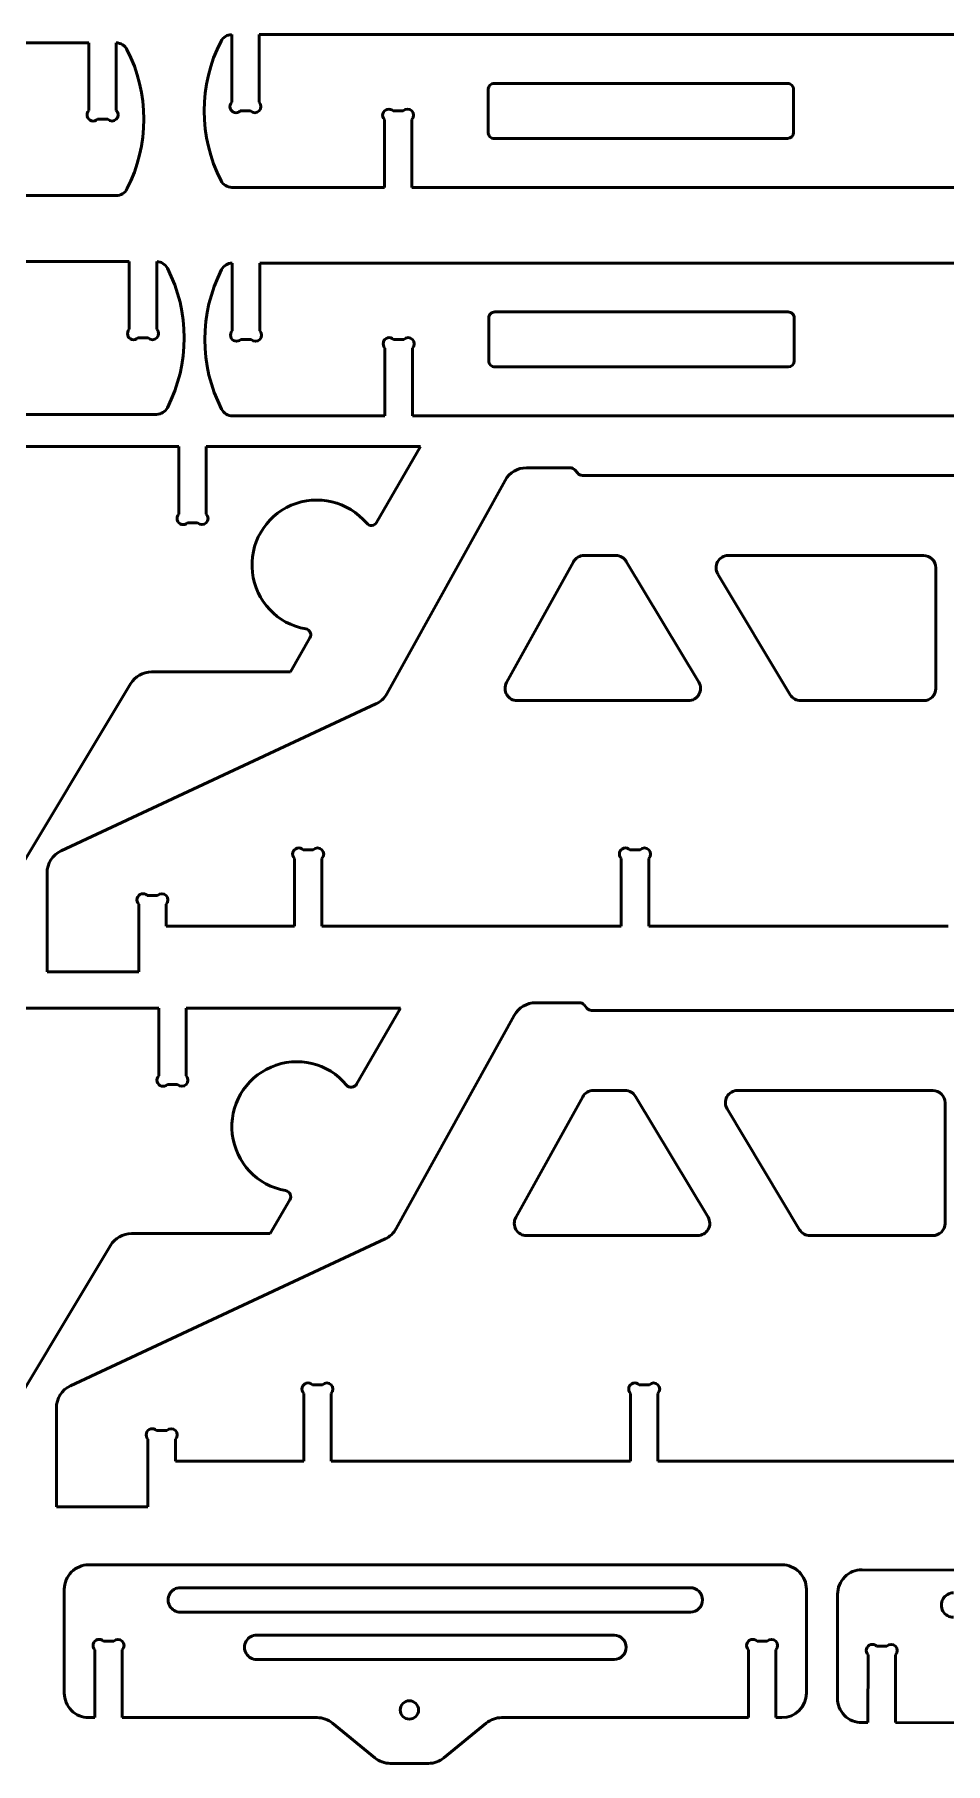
# Model space of a CAD drawing. Header units: millimetres. Extents: x -5696 to 5717, y -1207 to 892.
# Drawn here: x -4992.8 to -4859.8, y -1202 to -949.7 of the extents above; entities that cross this region are included whole.
import ezdxf

# ---------------------------------------------------------------- set-up
doc = ezdxf.new("R2010")
doc.units = ezdxf.units.MM
doc.header["$MEASUREMENT"] = 0
doc.layers.add('layer 1', color=7, linetype='Continuous')

msp = doc.modelspace()

# ---------------------------------------------------------------- linework, layer by layer
at = {"layer": 'layer 1', "lineweight": 50}
for points in [[(-4984.8922, -950.9371), (-4984.8922, -950.9371), (-5163.2657, -950.9371), (-5163.2657, -950.9371)], [(-4984.8922, -960.8241), (-4984.8922, -960.8241), (-4984.8922, -950.9371), (-4984.8922, -950.9371)], [(-4980.8788, -950.9374), (-4980.8788, -950.9374), (-4980.8788, -960.8241), (-4980.8788, -960.8241)], [(-4979.3244, -951.9065), (-4979.6244, -951.3218), (-4980.2217, -950.9494), (-4980.8788, -950.9374)], [(-4965.5908, -950.701), (-4968.8695, -957.0909), (-4968.8695, -964.6689), (-4965.5908, -971.0588)], [(-4964.0364, -949.7318), (-4964.6935, -949.7439), (-4965.2908, -950.1162), (-4965.5908, -950.701)], [(-4964.0364, -959.6186), (-4964.0364, -959.6186), (-4964.0364, -949.7318), (-4964.0364, -949.7318)], [(-4960.023, -949.7315), (-4960.023, -949.7315), (-4960.023, -959.6186), (-4960.023, -959.6186)], [(-4781.6495, -949.7315), (-4781.6495, -949.7315), (-4960.023, -949.7315), (-4960.023, -949.7315)], [(-4979.3244, -972.2643), (-4976.0457, -965.8745), (-4976.0457, -958.2965), (-4979.3244, -951.9066)], [(-4926.578, -964.0014), (-4926.578, -964.0014), (-4926.578, -957.7584), (-4926.578, -957.7584)], [(-4925.6861, -956.8665), (-4925.6861, -956.8665), (-4882.8765, -956.8665), (-4882.8765, -956.8665)], [(-4881.9846, -957.7584), (-4881.9846, -957.7584), (-4881.9846, -964.0014), (-4881.9846, -964.0014)], [(-4961.2843, -960.8799), (-4961.2843, -960.8799), (-4962.7752, -960.8799), (-4962.7752, -960.8799)], [(-4940.4785, -960.8799), (-4940.4785, -960.8799), (-4938.9877, -960.8799), (-4938.9877, -960.8799)], [(-4982.1401, -962.0854), (-4982.1401, -962.0854), (-4983.6309, -962.0854), (-4983.6309, -962.0854)], [(-4941.7398, -972.0282), (-4941.7398, -972.0282), (-4941.7398, -962.1412), (-4941.7398, -962.1412)], [(-4937.7264, -962.1412), (-4937.7264, -962.1412), (-4937.7264, -972.0282), (-4937.7264, -972.0282)], [(-4882.8765, -964.8933), (-4882.8765, -964.8933), (-4925.6861, -964.8933), (-4925.6861, -964.8933)], [(-4882.8765, -964.8933), (-4882.3839, -964.8933), (-4881.9846, -964.494), (-4881.9846, -964.0014)], [(-4965.5908, -971.0588), (-4965.2854, -971.654), (-4964.6727, -972.0282), (-4964.0038, -972.0282)], [(-5003.1755, -973.2337), (-5003.1755, -973.2337), (-4980.9114, -973.2337), (-4980.9114, -973.2337)], [(-4980.9114, -973.2337), (-4980.2425, -973.2337), (-4979.6298, -972.8595), (-4979.3244, -972.2643)], [(-4964.0038, -972.0282), (-4964.0038, -972.0282), (-4941.7398, -972.0282), (-4941.7398, -972.0282)], [(-4937.7264, -972.0282), (-4937.7264, -972.0282), (-4803.9462, -972.0282), (-4803.9462, -972.0282)], [(-4978.9921, -982.858), (-4978.9921, -982.858), (-5157.3656, -982.858), (-5157.3656, -982.858)], [(-4978.9921, -992.745), (-4978.9921, -992.745), (-4978.9921, -982.858), (-4978.9921, -982.858)], [(-4974.9787, -982.8583), (-4974.9787, -982.8583), (-4974.9787, -992.745), (-4974.9787, -992.745)], [(-4973.4243, -983.8274), (-4973.7244, -983.2427), (-4974.3216, -982.8703), (-4974.9787, -982.8583)], [(-4973.4243, -1004.1852), (-4970.1456, -997.7954), (-4970.1456, -990.2174), (-4973.4243, -983.8275)], [(-4963.9507, -983.0716), (-4964.6078, -983.0837), (-4965.2051, -983.456), (-4965.5051, -984.0408)], [(-4963.9507, -992.9584), (-4963.9507, -992.9584), (-4963.9507, -983.0716), (-4963.9507, -983.0716)], [(-4959.9373, -983.0713), (-4959.9373, -983.0713), (-4959.9373, -992.9584), (-4959.9373, -992.9584)], [(-4781.5638, -983.0713), (-4781.5638, -983.0713), (-4959.9373, -983.0713), (-4959.9373, -983.0713)], [(-4965.5051, -984.0408), (-4968.7838, -990.4307), (-4968.7838, -998.0087), (-4965.5051, -1004.3986)], [(-4926.4923, -997.3412), (-4926.4923, -997.3412), (-4926.4923, -991.0981), (-4926.4923, -991.0981)], [(-4925.6005, -990.2063), (-4925.6005, -990.2063), (-4882.7908, -990.2063), (-4882.7908, -990.2063)], [(-4881.8989, -991.0981), (-4881.8989, -991.0981), (-4881.8989, -997.3412), (-4881.8989, -997.3412)], [(-4976.24, -994.0063), (-4976.24, -994.0063), (-4977.7308, -994.0063), (-4977.7308, -994.0063)], [(-4961.1986, -994.2197), (-4961.1986, -994.2197), (-4962.6895, -994.2197), (-4962.6895, -994.2197)], [(-4941.6541, -1005.368), (-4941.6541, -1005.368), (-4941.6541, -995.481), (-4941.6541, -995.481)], [(-4940.3928, -994.2197), (-4940.3928, -994.2197), (-4938.9019, -994.2197), (-4938.9019, -994.2197)], [(-4937.6407, -995.481), (-4937.6407, -995.481), (-4937.6407, -1005.368), (-4937.6407, -1005.368)], [(-4882.7908, -998.2331), (-4882.7908, -998.2331), (-4925.6005, -998.2331), (-4925.6005, -998.2331)], [(-4882.7908, -998.2331), (-4882.2982, -998.2331), (-4881.8989, -997.8338), (-4881.8989, -997.3412)], [(-4975.0113, -1005.1547), (-4974.3424, -1005.1547), (-4973.7297, -1004.7804), (-4973.4243, -1004.1852)], [(-4997.2754, -1005.1547), (-4997.2754, -1005.1547), (-4975.0113, -1005.1547), (-4975.0113, -1005.1547)], [(-4965.5051, -1004.3986), (-4965.1997, -1004.9938), (-4964.587, -1005.368), (-4963.9181, -1005.368)], [(-4963.9181, -1005.368), (-4963.9181, -1005.368), (-4941.6541, -1005.368), (-4941.6541, -1005.368)], [(-4937.6407, -1005.368), (-4937.6407, -1005.368), (-4803.8605, -1005.368), (-4803.8605, -1005.368)], [(-4971.7554, -1009.8337), (-4971.7554, -1009.8337), (-5015.457, -1009.8337), (-5015.457, -1009.8337)], [(-4971.7554, -1019.7208), (-4971.7554, -1019.7208), (-4971.7554, -1009.8337), (-4971.7554, -1009.8337)], [(-4967.742, -1009.8337), (-4967.742, -1009.8337), (-4967.742, -1019.7208), (-4967.742, -1019.7208)], [(-4936.4587, -1009.8337), (-4936.4587, -1009.8337), (-4967.742, -1009.8337), (-4967.742, -1009.8337)], [(-4942.8665, -1020.9322), (-4942.8665, -1020.9322), (-4936.4587, -1009.8337), (-4936.4587, -1009.8337)], [(-4920.9998, -1012.9553), (-4922.2966, -1012.9553), (-4923.4913, -1013.659), (-4924.12, -1014.7932)], [(-4914.5984, -1012.9553), (-4914.5984, -1012.9553), (-4920.9998, -1012.9553), (-4920.9998, -1012.9553)], [(-4913.9152, -1013.2739), (-4914.0847, -1013.072), (-4914.3348, -1012.9553), (-4914.5984, -1012.9553)], [(-4913.5144, -1013.7516), (-4913.5144, -1013.7516), (-4913.9152, -1013.2739), (-4913.9152, -1013.2739)], [(-4913.5144, -1013.7516), (-4913.3449, -1013.9535), (-4913.0948, -1014.0702), (-4912.8312, -1014.0702)], [(-4818.5433, -1014.0702), (-4818.5433, -1014.0702), (-4912.8312, -1014.0702), (-4912.8312, -1014.0702)], [(-4924.12, -1014.7932), (-4924.12, -1014.7932), (-4941.3763, -1045.9244), (-4941.3763, -1045.9244)], [(-4969.0033, -1020.9821), (-4969.0033, -1020.9821), (-4970.4942, -1020.9821), (-4970.4942, -1020.9821)], [(-4923.8997, -1044.2897), (-4923.8997, -1044.2897), (-4914.1359, -1026.6753), (-4914.1359, -1026.6753)], [(-4912.5758, -1025.7564), (-4913.2242, -1025.7564), (-4913.8215, -1026.1082), (-4914.1359, -1026.6753)], [(-4912.5758, -1025.7564), (-4912.5758, -1025.7564), (-4907.9467, -1025.7564), (-4907.9467, -1025.7564)], [(-4906.4177, -1026.6214), (-4906.7402, -1026.0847), (-4907.3205, -1025.7564), (-4907.9467, -1025.7564)], [(-4906.4177, -1026.6214), (-4906.4177, -1026.6214), (-4895.8339, -1044.2358), (-4895.8339, -1044.2358)], [(-4891.5216, -1025.7564), (-4891.5216, -1025.7564), (-4863.013, -1025.7564), (-4863.013, -1025.7564)], [(-4882.4667, -1046.0732), (-4882.4667, -1046.0732), (-4893.0505, -1028.4588), (-4893.0505, -1028.4588)], [(-4861.2293, -1027.5401), (-4861.2293, -1027.5401), (-4861.2293, -1045.1545), (-4861.2293, -1045.1545)], [(-4955.4577, -1042.7409), (-4955.4577, -1042.7409), (-4952.6013, -1037.7935), (-4952.6013, -1037.7935)], [(-4997.1338, -1074.9937), (-4997.1338, -1074.9937), (-4978.7939, -1044.471), (-4978.7939, -1044.471)], [(-4975.736, -1042.7409), (-4976.9883, -1042.7409), (-4978.1489, -1043.3975), (-4978.7939, -1044.471)], [(-4975.736, -1042.7409), (-4975.736, -1042.7409), (-4955.4577, -1042.7409), (-4955.4577, -1042.7409)], [(-4942.9888, -1047.4281), (-4942.306, -1047.1097), (-4941.7415, -1046.5833), (-4941.3763, -1045.9244)], [(-4897.3629, -1046.9382), (-4897.3629, -1046.9382), (-4922.3396, -1046.9382), (-4922.3396, -1046.9382)], [(-4882.4667, -1046.0732), (-4882.1442, -1046.6099), (-4881.5639, -1046.9382), (-4880.9378, -1046.9382)], [(-4863.013, -1046.9382), (-4863.013, -1046.9382), (-4880.9378, -1046.9382), (-4880.9378, -1046.9382)], [(-4863.013, -1046.9382), (-4862.0279, -1046.9382), (-4861.2293, -1046.1396), (-4861.2293, -1045.1545)], [(-4942.9888, -1047.4281), (-4942.9888, -1047.4281), (-4988.9312, -1068.8514), (-4988.9312, -1068.8514)], [(-4988.9312, -1068.8514), (-4990.1877, -1069.4373), (-4990.991, -1070.6982), (-4990.991, -1072.0846)], [(-4953.609, -1068.6971), (-4953.609, -1068.6971), (-4952.1182, -1068.6971), (-4952.1182, -1068.6971)], [(-4905.8941, -1068.6971), (-4905.8941, -1068.6971), (-4904.4033, -1068.6971), (-4904.4033, -1068.6971)], [(-4990.991, -1072.0846), (-4990.991, -1072.0846), (-4990.991, -1086.5344), (-4990.991, -1086.5344)], [(-4954.8703, -1079.8454), (-4954.8703, -1079.8454), (-4954.8703, -1069.9583), (-4954.8703, -1069.9583)], [(-4950.8569, -1069.9583), (-4950.8569, -1069.9583), (-4950.8569, -1079.8454), (-4950.8569, -1079.8454)], [(-4907.1554, -1079.8454), (-4907.1554, -1079.8454), (-4907.1554, -1069.9583), (-4907.1554, -1069.9583)], [(-4903.142, -1069.9583), (-4903.142, -1069.9583), (-4903.142, -1079.8454), (-4903.142, -1079.8454)], [(-4977.6129, -1086.5344), (-4977.6129, -1086.5344), (-4977.6129, -1076.6473), (-4977.6129, -1076.6473)], [(-4976.3516, -1075.3861), (-4976.3516, -1075.3861), (-4974.8608, -1075.3861), (-4974.8608, -1075.3861)], [(-4973.5995, -1076.6473), (-4973.5995, -1076.6473), (-4973.5995, -1079.8454), (-4973.5995, -1079.8454)], [(-4973.5995, -1079.8454), (-4973.5995, -1079.8454), (-4954.8703, -1079.8454), (-4954.8703, -1079.8454)], [(-4950.8569, -1079.8454), (-4950.8569, -1079.8454), (-4907.1554, -1079.8454), (-4907.1554, -1079.8454)], [(-4903.142, -1079.8454), (-4903.142, -1079.8454), (-4859.4405, -1079.8454), (-4859.4405, -1079.8454)], [(-4990.991, -1086.5344), (-4990.991, -1086.5344), (-4977.6129, -1086.5344), (-4977.6129, -1086.5344)], [(-4974.6905, -1091.8136), (-4974.6905, -1091.8136), (-5018.392, -1091.8136), (-5018.392, -1091.8136)], [(-4974.6905, -1101.7006), (-4974.6905, -1101.7006), (-4974.6905, -1091.8136), (-4974.6905, -1091.8136)], [(-4970.6771, -1091.8136), (-4970.6771, -1091.8136), (-4970.6771, -1101.7006), (-4970.6771, -1101.7006)], [(-4939.3938, -1091.8136), (-4939.3938, -1091.8136), (-4970.6771, -1091.8136), (-4970.6771, -1091.8136)], [(-4945.8015, -1102.912), (-4945.8015, -1102.912), (-4939.3938, -1091.8136), (-4939.3938, -1091.8136)], [(-4919.6468, -1091.0303), (-4920.9436, -1091.0303), (-4922.1382, -1091.734), (-4922.7669, -1092.8682)], [(-4913.2454, -1091.0303), (-4913.2454, -1091.0303), (-4919.6468, -1091.0303), (-4919.6468, -1091.0303)], [(-4912.5622, -1091.3489), (-4912.7316, -1091.1469), (-4912.9818, -1091.0303), (-4913.2454, -1091.0303)], [(-4912.1614, -1091.8265), (-4912.1614, -1091.8265), (-4912.5622, -1091.3489), (-4912.5622, -1091.3489)], [(-4912.1614, -1091.8265), (-4911.9919, -1092.0285), (-4911.7418, -1092.1451), (-4911.4782, -1092.1451)], [(-4817.1902, -1092.1451), (-4817.1902, -1092.1451), (-4911.4782, -1092.1451), (-4911.4782, -1092.1451)], [(-4922.7669, -1092.8682), (-4922.7669, -1092.8682), (-4940.0232, -1123.9994), (-4940.0232, -1123.9994)], [(-4971.9384, -1102.9619), (-4971.9384, -1102.9619), (-4973.4292, -1102.9619), (-4973.4292, -1102.9619)], [(-4922.5467, -1122.3647), (-4922.5467, -1122.3647), (-4912.7828, -1104.7503), (-4912.7828, -1104.7503)], [(-4911.2227, -1103.8313), (-4911.8712, -1103.8313), (-4912.4685, -1104.1832), (-4912.7828, -1104.7503)], [(-4911.2227, -1103.8313), (-4911.2227, -1103.8313), (-4906.5936, -1103.8313), (-4906.5936, -1103.8313)], [(-4905.0647, -1104.6964), (-4905.3872, -1104.1596), (-4905.9675, -1103.8313), (-4906.5936, -1103.8313)], [(-4905.0647, -1104.6964), (-4905.0647, -1104.6964), (-4894.4809, -1122.3107), (-4894.4809, -1122.3107)], [(-4890.1685, -1103.8313), (-4890.1685, -1103.8313), (-4861.66, -1103.8313), (-4861.66, -1103.8313)], [(-4881.1137, -1124.1481), (-4881.1137, -1124.1481), (-4891.6975, -1106.5337), (-4891.6975, -1106.5337)], [(-4859.8762, -1105.6151), (-4859.8762, -1105.6151), (-4859.8762, -1123.2294), (-4859.8762, -1123.2294)], [(-4958.3927, -1124.7207), (-4958.3927, -1124.7207), (-4955.5364, -1119.7733), (-4955.5364, -1119.7733)], [(-4978.671, -1124.7207), (-4979.9234, -1124.7207), (-4981.084, -1125.3774), (-4981.729, -1126.4508)], [(-4978.671, -1124.7207), (-4978.671, -1124.7207), (-4958.3927, -1124.7207), (-4958.3927, -1124.7207)], [(-4941.6357, -1125.5031), (-4940.9529, -1125.1847), (-4940.3885, -1124.6583), (-4940.0232, -1123.9994)], [(-4896.0098, -1125.0132), (-4896.0098, -1125.0132), (-4920.9866, -1125.0132), (-4920.9866, -1125.0132)], [(-4881.1137, -1124.1481), (-4880.7912, -1124.6849), (-4880.2109, -1125.0132), (-4879.5847, -1125.0132)], [(-4861.66, -1125.0132), (-4861.66, -1125.0132), (-4879.5847, -1125.0132), (-4879.5847, -1125.0132)], [(-4861.66, -1125.0132), (-4860.6748, -1125.0132), (-4859.8762, -1124.2146), (-4859.8762, -1123.2294)], [(-5000.0689, -1156.9735), (-5000.0689, -1156.9735), (-4981.729, -1126.4508), (-4981.729, -1126.4508)], [(-4941.6357, -1125.5031), (-4941.6357, -1125.5031), (-4987.5781, -1146.9263), (-4987.5781, -1146.9263)], [(-4987.5781, -1146.9263), (-4988.8346, -1147.5123), (-4989.6379, -1148.7731), (-4989.6379, -1150.1596)], [(-4952.256, -1146.772), (-4952.256, -1146.772), (-4950.7652, -1146.772), (-4950.7652, -1146.772)], [(-4904.5411, -1146.772), (-4904.5411, -1146.772), (-4903.0502, -1146.772), (-4903.0502, -1146.772)], [(-4989.6379, -1150.1596), (-4989.6379, -1150.1596), (-4989.6379, -1164.6094), (-4989.6379, -1164.6094)], [(-4953.5173, -1157.9203), (-4953.5173, -1157.9203), (-4953.5173, -1148.0333), (-4953.5173, -1148.0333)], [(-4949.5039, -1148.0333), (-4949.5039, -1148.0333), (-4949.5039, -1157.9203), (-4949.5039, -1157.9203)], [(-4905.8024, -1157.9203), (-4905.8024, -1157.9203), (-4905.8024, -1148.0333), (-4905.8024, -1148.0333)], [(-4901.7889, -1148.0333), (-4901.7889, -1148.0333), (-4901.7889, -1157.9203), (-4901.7889, -1157.9203)], [(-4976.2599, -1164.6094), (-4976.2599, -1164.6094), (-4976.2599, -1154.7223), (-4976.2599, -1154.7223)], [(-4974.9986, -1153.461), (-4974.9986, -1153.461), (-4973.5078, -1153.461), (-4973.5078, -1153.461)], [(-4972.2465, -1154.7223), (-4972.2465, -1154.7223), (-4972.2465, -1157.9203), (-4972.2465, -1157.9203)], [(-4972.2465, -1157.9203), (-4972.2465, -1157.9203), (-4953.5173, -1157.9203), (-4953.5173, -1157.9203)], [(-4949.5039, -1157.9203), (-4949.5039, -1157.9203), (-4905.8024, -1157.9203), (-4905.8024, -1157.9203)], [(-4901.7889, -1157.9203), (-4901.7889, -1157.9203), (-4858.0874, -1157.9203), (-4858.0874, -1157.9203)], [(-4989.6379, -1164.6094), (-4989.6379, -1164.6094), (-4976.2599, -1164.6094), (-4976.2599, -1164.6094)], [(-4883.6833, -1173.0581), (-4883.6833, -1173.0581), (-4984.9103, -1173.0581), (-4984.9103, -1173.0581)], [(-4770.7699, -1173.9279), (-4770.7699, -1173.9279), (-4871.9968, -1173.7848), (-4871.9968, -1173.7848)], [(-4988.4777, -1176.6256), (-4988.4777, -1176.6256), (-4988.4777, -1191.7873), (-4988.4777, -1191.7873)], [(-4971.5323, -1176.4026), (-4971.5323, -1176.4026), (-4897.0613, -1176.4026), (-4897.0613, -1176.4026)], [(-4880.1158, -1191.7873), (-4880.1158, -1191.7873), (-4880.1158, -1176.6256), (-4880.1158, -1176.6256)], [(-4875.5693, -1177.3472), (-4875.5693, -1177.3472), (-4875.5908, -1192.5089), (-4875.5908, -1192.5089)], [(-4897.0613, -1179.9701), (-4897.0613, -1179.9701), (-4971.5323, -1179.9701), (-4971.5323, -1179.9701)], [(-4960.3839, -1183.3146), (-4960.3839, -1183.3146), (-4908.2097, -1183.3146), (-4908.2097, -1183.3146)], [(-4984.0184, -1195.3548), (-4984.0184, -1195.3548), (-4984.0184, -1185.4677), (-4984.0184, -1185.4677)], [(-4982.7571, -1184.2064), (-4982.7571, -1184.2064), (-4981.2663, -1184.2064), (-4981.2663, -1184.2064)], [(-4980.005, -1185.4677), (-4980.005, -1185.4677), (-4980.005, -1195.3548), (-4980.005, -1195.3548)], [(-4888.5886, -1195.3548), (-4888.5886, -1195.3548), (-4888.5886, -1185.4677), (-4888.5886, -1185.4677)], [(-4887.3273, -1184.2064), (-4887.3273, -1184.2064), (-4885.8365, -1184.2064), (-4885.8365, -1184.2064)], [(-4884.5752, -1185.4677), (-4884.5752, -1185.4677), (-4884.5752, -1195.3548), (-4884.5752, -1195.3548)], [(-4869.8594, -1184.9361), (-4869.8594, -1184.9361), (-4868.3686, -1184.9382), (-4868.3686, -1184.9382)], [(-4908.2097, -1186.882), (-4908.2097, -1186.882), (-4960.3839, -1186.882), (-4960.3839, -1186.882)], [(-4871.1365, -1196.0827), (-4871.1365, -1196.0827), (-4871.1225, -1186.1956), (-4871.1225, -1186.1956)], [(-4867.1091, -1186.2013), (-4867.1091, -1186.2013), (-4867.1231, -1196.0884), (-4867.1231, -1196.0884)], [(-4883.6833, -1195.3548), (-4881.713, -1195.3548), (-4880.1158, -1193.7576), (-4880.1158, -1191.7873)], [(-4984.9103, -1195.3548), (-4984.9103, -1195.3548), (-4984.0184, -1195.3548), (-4984.0184, -1195.3548)], [(-4980.005, -1195.3548), (-4980.005, -1195.3548), (-4951.5723, -1195.3548), (-4951.5723, -1195.3548)], [(-4949.3079, -1196.1655), (-4949.9461, -1195.6413), (-4950.7464, -1195.3548), (-4951.5723, -1195.3548)], [(-4924.6021, -1195.3548), (-4925.428, -1195.3548), (-4926.2283, -1195.6413), (-4926.8665, -1196.1655)], [(-4924.6021, -1195.3548), (-4924.6021, -1195.3548), (-4888.5886, -1195.3548), (-4888.5886, -1195.3548)], [(-4884.5752, -1195.3548), (-4884.5752, -1195.3548), (-4883.6833, -1195.3548), (-4883.6833, -1195.3548)], [(-4949.3079, -1196.1655), (-4949.3079, -1196.1655), (-4943.1387, -1201.233), (-4943.1387, -1201.233)], [(-4933.0358, -1201.233), (-4933.0358, -1201.233), (-4926.8665, -1196.1655), (-4926.8665, -1196.1655)], [(-4872.0283, -1196.0814), (-4872.0283, -1196.0814), (-4871.1365, -1196.0827), (-4871.1365, -1196.0827)], [(-4867.1231, -1196.0884), (-4867.1231, -1196.0884), (-4838.6904, -1196.1285), (-4838.6904, -1196.1285)], [(-4943.1387, -1201.233), (-4942.5005, -1201.7572), (-4941.7002, -1202.0438), (-4940.8743, -1202.0438)], [(-4940.8743, -1202.0438), (-4940.8743, -1202.0438), (-4935.3001, -1202.0438), (-4935.3001, -1202.0438)], [(-4935.3001, -1202.0438), (-4934.4742, -1202.0438), (-4933.6739, -1201.7572), (-4933.0358, -1201.233)]]:
    msp.add_open_spline(points, degree=3, dxfattribs=at)
for points, knots in [([(-4925.6861, -956.8665), (-4925.9227, -956.8665), (-4926.1495, -956.9604), (-4926.3168, -957.1277), (-4926.3168, -957.1277), (-4926.484, -957.295), (-4926.578, -957.5218), (-4926.578, -957.7584)], [0, 0, 0, 0, 0.33333333, 0.33333333, 0.33333333, 0.33333333, 1, 1, 1, 1]), ([(-4881.9846, -957.7584), (-4881.9846, -957.5218), (-4882.0786, -957.295), (-4882.2459, -957.1277), (-4882.2459, -957.1277), (-4882.4131, -956.9604), (-4882.64, -956.8665), (-4882.8765, -956.8665)], [0, 0, 0, 0, 0.33333333, 0.33333333, 0.33333333, 0.33333333, 1, 1, 1, 1]), ([(-4984.8922, -960.8241), (-4985.1175, -961.0494), (-4985.2055, -961.3778), (-4985.123, -961.6856), (-4985.123, -961.6856), (-4985.0406, -961.9934), (-4984.8002, -962.2338), (-4984.4924, -962.3162), (-4984.4924, -962.3162), (-4984.1846, -962.3987), (-4983.8562, -962.3107), (-4983.6309, -962.0854)], [0, 0, 0, 0, 0.25, 0.25, 0.25, 0.25, 0.5, 0.5, 0.5, 0.5, 1, 1, 1, 1]), ([(-4982.1401, -962.0854), (-4981.7918, -962.4337), (-4981.2271, -962.4337), (-4980.8788, -962.0854), (-4980.8788, -962.0854), (-4980.5305, -961.7371), (-4980.5305, -961.1724), (-4980.8788, -960.8241)], [0, 0, 0, 0, 0.33333333, 0.33333333, 0.33333333, 0.33333333, 1, 1, 1, 1]), ([(-4964.0364, -959.6186), (-4964.2618, -959.8439), (-4964.3498, -960.1723), (-4964.2673, -960.4801), (-4964.2673, -960.4801), (-4964.1848, -960.7878), (-4963.9444, -961.0283), (-4963.6366, -961.1107), (-4963.6366, -961.1107), (-4963.3289, -961.1932), (-4963.0005, -961.1052), (-4962.7752, -960.8799)], [0, 0, 0, 0, 0.25, 0.25, 0.25, 0.25, 0.5, 0.5, 0.5, 0.5, 1, 1, 1, 1]), ([(-4961.2843, -960.8799), (-4960.936, -961.2282), (-4960.3713, -961.2282), (-4960.023, -960.8799), (-4960.023, -960.8799), (-4959.6747, -960.5316), (-4959.6747, -959.9669), (-4960.023, -959.6186)], [0, 0, 0, 0, 0.33333333, 0.33333333, 0.33333333, 0.33333333, 1, 1, 1, 1]), ([(-4940.4785, -960.8799), (-4940.7038, -960.6546), (-4941.0322, -960.5666), (-4941.34, -960.6491), (-4941.34, -960.6491), (-4941.6477, -960.7315), (-4941.8881, -960.9719), (-4941.9706, -961.2797), (-4941.9706, -961.2797), (-4942.0531, -961.5875), (-4941.9651, -961.9159), (-4941.7398, -962.1412)], [0, 0, 0, 0, 0.25, 0.25, 0.25, 0.25, 0.5, 0.5, 0.5, 0.5, 1, 1, 1, 1]), ([(-4937.7264, -962.1412), (-4937.3781, -961.7929), (-4937.3781, -961.2282), (-4937.7264, -960.8799), (-4937.7264, -960.8799), (-4938.0746, -960.5316), (-4938.6394, -960.5316), (-4938.9877, -960.8799)], [0, 0, 0, 0, 0.33333333, 0.33333333, 0.33333333, 0.33333333, 1, 1, 1, 1]), ([(-4926.578, -964.0014), (-4926.578, -964.238), (-4926.484, -964.4648), (-4926.3168, -964.6321), (-4926.3168, -964.6321), (-4926.1495, -964.7993), (-4925.9227, -964.8933), (-4925.6861, -964.8933)], [0, 0, 0, 0, 0.33333333, 0.33333333, 0.33333333, 0.33333333, 1, 1, 1, 1]), ([(-4925.6005, -990.2063), (-4925.837, -990.2063), (-4926.0638, -990.3002), (-4926.2311, -990.4675), (-4926.2311, -990.4675), (-4926.3983, -990.6348), (-4926.4923, -990.8616), (-4926.4923, -991.0981)], [0, 0, 0, 0, 0.33333333, 0.33333333, 0.33333333, 0.33333333, 1, 1, 1, 1]), ([(-4881.8989, -991.0981), (-4881.8989, -990.8616), (-4881.9929, -990.6348), (-4882.1601, -990.4675), (-4882.1601, -990.4675), (-4882.3274, -990.3002), (-4882.5543, -990.2063), (-4882.7908, -990.2063)], [0, 0, 0, 0, 0.33333333, 0.33333333, 0.33333333, 0.33333333, 1, 1, 1, 1]), ([(-4978.9921, -992.745), (-4979.2174, -992.9703), (-4979.3054, -993.2987), (-4979.2229, -993.6065), (-4979.2229, -993.6065), (-4979.1404, -993.9143), (-4978.9, -994.1547), (-4978.5923, -994.2371), (-4978.5923, -994.2371), (-4978.2845, -994.3196), (-4977.9561, -994.2316), (-4977.7308, -994.0063)], [0, 0, 0, 0, 0.25, 0.25, 0.25, 0.25, 0.5, 0.5, 0.5, 0.5, 1, 1, 1, 1]), ([(-4976.24, -994.0063), (-4975.8917, -994.3546), (-4975.327, -994.3546), (-4974.9787, -994.0063), (-4974.9787, -994.0063), (-4974.6304, -993.658), (-4974.6304, -993.0933), (-4974.9787, -992.745)], [0, 0, 0, 0, 0.33333333, 0.33333333, 0.33333333, 0.33333333, 1, 1, 1, 1]), ([(-4963.9507, -992.9584), (-4964.176, -993.1837), (-4964.2641, -993.5121), (-4964.1816, -993.8199), (-4964.1816, -993.8199), (-4964.0991, -994.1276), (-4963.8587, -994.368), (-4963.5509, -994.4505), (-4963.5509, -994.4505), (-4963.2432, -994.533), (-4962.9148, -994.445), (-4962.6895, -994.2197)], [0, 0, 0, 0, 0.25, 0.25, 0.25, 0.25, 0.5, 0.5, 0.5, 0.5, 1, 1, 1, 1]), ([(-4961.1986, -994.2197), (-4960.8503, -994.568), (-4960.2857, -994.568), (-4959.9374, -994.2197), (-4959.9374, -994.2197), (-4959.5891, -993.8714), (-4959.589, -993.3067), (-4959.9373, -992.9584)], [0, 0, 0, 0, 0.33333333, 0.33333333, 0.33333333, 0.33333333, 1, 1, 1, 1]), ([(-4940.3928, -994.2197), (-4940.6181, -993.9944), (-4940.9465, -993.9064), (-4941.2542, -993.9888), (-4941.2542, -993.9888), (-4941.562, -994.0713), (-4941.8024, -994.3117), (-4941.8849, -994.6195), (-4941.8849, -994.6195), (-4941.9674, -994.9273), (-4941.8794, -995.2557), (-4941.6541, -995.481)], [0, 0, 0, 0, 0.25, 0.25, 0.25, 0.25, 0.5, 0.5, 0.5, 0.5, 1, 1, 1, 1]), ([(-4937.6407, -995.481), (-4937.2924, -995.1327), (-4937.2924, -994.568), (-4937.6406, -994.2197), (-4937.6406, -994.2197), (-4937.9889, -993.8714), (-4938.5536, -993.8714), (-4938.9019, -994.2197)], [0, 0, 0, 0, 0.33333333, 0.33333333, 0.33333333, 0.33333333, 1, 1, 1, 1]), ([(-4926.4923, -997.3412), (-4926.4923, -997.5778), (-4926.3983, -997.8046), (-4926.2311, -997.9719), (-4926.2311, -997.9719), (-4926.0638, -998.1391), (-4925.837, -998.2331), (-4925.6005, -998.2331)], [0, 0, 0, 0, 0.33333333, 0.33333333, 0.33333333, 0.33333333, 1, 1, 1, 1]), ([(-4944.3233, -1021.0581), (-4947.0107, -1017.841), (-4951.4924, -1016.7719), (-4955.3427, -1018.4294), (-4955.3427, -1018.4294), (-4959.1929, -1020.0869), (-4961.4967, -1024.0771), (-4961.007, -1028.2402), (-4961.007, -1028.2402), (-4960.5173, -1032.4034), (-4957.3505, -1035.7501), (-4953.2208, -1036.4689)], [0, 0, 0, 0, 0.25, 0.25, 0.25, 0.25, 0.5, 0.5, 0.5, 0.5, 1, 1, 1, 1]), ([(-4971.7554, -1019.7208), (-4971.9808, -1019.9461), (-4972.0688, -1020.2745), (-4971.9863, -1020.5823), (-4971.9863, -1020.5823), (-4971.9038, -1020.89), (-4971.6634, -1021.1304), (-4971.3556, -1021.2129), (-4971.3556, -1021.2129), (-4971.0479, -1021.2954), (-4970.7195, -1021.2074), (-4970.4942, -1020.9821)], [0, 0, 0, 0, 0.25, 0.25, 0.25, 0.25, 0.5, 0.5, 0.5, 0.5, 1, 1, 1, 1]), ([(-4969.0033, -1020.9821), (-4968.6551, -1021.3304), (-4968.0903, -1021.3304), (-4967.742, -1020.9821), (-4967.742, -1020.9821), (-4967.3937, -1020.6338), (-4967.3937, -1020.0691), (-4967.742, -1019.7208)], [0, 0, 0, 0, 0.33333333, 0.33333333, 0.33333333, 0.33333333, 1, 1, 1, 1]), ([(-4944.3233, -1021.0581), (-4944.1365, -1021.2817), (-4943.8523, -1021.3999), (-4943.5621, -1021.3748), (-4943.5621, -1021.3748), (-4943.2718, -1021.3498), (-4943.0121, -1021.1845), (-4942.8665, -1020.9322)], [0, 0, 0, 0, 0.33333333, 0.33333333, 0.33333333, 0.33333333, 1, 1, 1, 1]), ([(-4891.5216, -1025.7564), (-4892.1644, -1025.7564), (-4892.7575, -1026.1023), (-4893.074, -1026.6618), (-4893.074, -1026.6618), (-4893.3906, -1027.2212), (-4893.3816, -1027.9078), (-4893.0505, -1028.4588)], [0, 0, 0, 0, 0.33333333, 0.33333333, 0.33333333, 0.33333333, 1, 1, 1, 1]), ([(-4861.2293, -1027.5401), (-4861.2293, -1027.067), (-4861.4172, -1026.6133), (-4861.7517, -1026.2788), (-4861.7517, -1026.2788), (-4862.0862, -1025.9443), (-4862.5399, -1025.7564), (-4863.013, -1025.7564)], [0, 0, 0, 0, 0.33333333, 0.33333333, 0.33333333, 0.33333333, 1, 1, 1, 1]), ([(-4952.6013, -1037.7935), (-4952.4557, -1037.5412), (-4952.4424, -1037.2337), (-4952.5658, -1036.9698), (-4952.5658, -1036.9698), (-4952.6892, -1036.7059), (-4952.9337, -1036.5189), (-4953.2207, -1036.4689)], [0, 0, 0, 0, 0.33333333, 0.33333333, 0.33333333, 0.33333333, 1, 1, 1, 1]), ([(-4923.8997, -1044.2897), (-4924.2059, -1044.8422), (-4924.1971, -1045.5155), (-4923.8765, -1046.0598), (-4923.8765, -1046.0598), (-4923.5559, -1046.6041), (-4922.9713, -1046.9382), (-4922.3396, -1046.9382)], [0, 0, 0, 0, 0.33333333, 0.33333333, 0.33333333, 0.33333333, 1, 1, 1, 1]), ([(-4897.3629, -1046.9382), (-4896.72, -1046.9382), (-4896.1269, -1046.5923), (-4895.8104, -1046.0329), (-4895.8104, -1046.0329), (-4895.4939, -1045.4734), (-4895.5028, -1044.7868), (-4895.8339, -1044.2358)], [0, 0, 0, 0, 0.33333333, 0.33333333, 0.33333333, 0.33333333, 1, 1, 1, 1]), ([(-4953.609, -1068.6971), (-4953.8343, -1068.4718), (-4954.1627, -1068.3837), (-4954.4705, -1068.4662), (-4954.4705, -1068.4662), (-4954.7783, -1068.5487), (-4955.0187, -1068.7891), (-4955.1012, -1069.0969), (-4955.1012, -1069.0969), (-4955.1836, -1069.4046), (-4955.0956, -1069.733), (-4954.8703, -1069.9583)], [0, 0, 0, 0, 0.25, 0.25, 0.25, 0.25, 0.5, 0.5, 0.5, 0.5, 1, 1, 1, 1]), ([(-4950.8569, -1069.9583), (-4950.5086, -1069.61), (-4950.5086, -1069.0454), (-4950.8569, -1068.6971), (-4950.8569, -1068.6971), (-4951.2052, -1068.3488), (-4951.7699, -1068.3488), (-4952.1182, -1068.6971)], [0, 0, 0, 0, 0.33333333, 0.33333333, 0.33333333, 0.33333333, 1, 1, 1, 1]), ([(-4905.8941, -1068.6971), (-4906.1194, -1068.4718), (-4906.4478, -1068.3837), (-4906.7556, -1068.4662), (-4906.7556, -1068.4662), (-4907.0634, -1068.5487), (-4907.3038, -1068.7891), (-4907.3862, -1069.0969), (-4907.3862, -1069.0969), (-4907.4687, -1069.4046), (-4907.3807, -1069.733), (-4907.1554, -1069.9583)], [0, 0, 0, 0, 0.25, 0.25, 0.25, 0.25, 0.5, 0.5, 0.5, 0.5, 1, 1, 1, 1]), ([(-4903.142, -1069.9583), (-4902.7937, -1069.61), (-4902.7937, -1069.0454), (-4903.142, -1068.6971), (-4903.142, -1068.6971), (-4903.4903, -1068.3488), (-4904.055, -1068.3488), (-4904.4033, -1068.6971)], [0, 0, 0, 0, 0.33333333, 0.33333333, 0.33333333, 0.33333333, 1, 1, 1, 1]), ([(-4976.3516, -1075.3861), (-4976.577, -1075.1608), (-4976.9054, -1075.0728), (-4977.2131, -1075.1552), (-4977.2131, -1075.1552), (-4977.5209, -1075.2377), (-4977.7613, -1075.4781), (-4977.8438, -1075.7859), (-4977.8438, -1075.7859), (-4977.9262, -1076.0937), (-4977.8383, -1076.422), (-4977.6129, -1076.6473)], [0, 0, 0, 0, 0.25, 0.25, 0.25, 0.25, 0.5, 0.5, 0.5, 0.5, 1, 1, 1, 1]), ([(-4973.5995, -1076.6473), (-4973.2512, -1076.299), (-4973.2512, -1075.7344), (-4973.5995, -1075.3861), (-4973.5995, -1075.3861), (-4973.9478, -1075.0378), (-4974.5125, -1075.0378), (-4974.8608, -1075.3861)], [0, 0, 0, 0, 0.33333333, 0.33333333, 0.33333333, 0.33333333, 1, 1, 1, 1]), ([(-4947.2583, -1103.0379), (-4949.9457, -1099.8208), (-4954.4275, -1098.7517), (-4958.2777, -1100.4092), (-4958.2777, -1100.4092), (-4962.128, -1102.0667), (-4964.4317, -1106.0569), (-4963.942, -1110.22), (-4963.942, -1110.22), (-4963.4523, -1114.3832), (-4960.2856, -1117.7299), (-4956.1558, -1118.4488)], [0, 0, 0, 0, 0.25, 0.25, 0.25, 0.25, 0.5, 0.5, 0.5, 0.5, 1, 1, 1, 1]), ([(-4974.6905, -1101.7006), (-4974.9158, -1101.9259), (-4975.0038, -1102.2543), (-4974.9213, -1102.5621), (-4974.9213, -1102.5621), (-4974.8389, -1102.8699), (-4974.5985, -1103.1103), (-4974.2907, -1103.1927), (-4974.2907, -1103.1927), (-4973.9829, -1103.2752), (-4973.6545, -1103.1872), (-4973.4292, -1102.9619)], [0, 0, 0, 0, 0.25, 0.25, 0.25, 0.25, 0.5, 0.5, 0.5, 0.5, 1, 1, 1, 1]), ([(-4971.9384, -1102.9619), (-4971.5901, -1103.3102), (-4971.0254, -1103.3102), (-4970.6771, -1102.9619), (-4970.6771, -1102.9619), (-4970.3288, -1102.6136), (-4970.3288, -1102.0489), (-4970.6771, -1101.7006)], [0, 0, 0, 0, 0.33333333, 0.33333333, 0.33333333, 0.33333333, 1, 1, 1, 1]), ([(-4947.2583, -1103.0379), (-4947.0716, -1103.2615), (-4946.7874, -1103.3797), (-4946.4971, -1103.3547), (-4946.4971, -1103.3547), (-4946.2069, -1103.3296), (-4945.9472, -1103.1644), (-4945.8015, -1102.912)], [0, 0, 0, 0, 0.33333333, 0.33333333, 0.33333333, 0.33333333, 1, 1, 1, 1]), ([(-4890.1685, -1103.8313), (-4890.8113, -1103.8313), (-4891.4045, -1104.1772), (-4891.721, -1104.7367), (-4891.721, -1104.7367), (-4892.0376, -1105.2962), (-4892.0285, -1105.9827), (-4891.6975, -1106.5337)], [0, 0, 0, 0, 0.33333333, 0.33333333, 0.33333333, 0.33333333, 1, 1, 1, 1]), ([(-4859.8762, -1105.6151), (-4859.8762, -1105.142), (-4860.0641, -1104.6883), (-4860.3987, -1104.3538), (-4860.3987, -1104.3538), (-4860.7332, -1104.0193), (-4861.1869, -1103.8313), (-4861.66, -1103.8313)], [0, 0, 0, 0, 0.33333333, 0.33333333, 0.33333333, 0.33333333, 1, 1, 1, 1]), ([(-4955.5364, -1119.7733), (-4955.3907, -1119.5211), (-4955.3774, -1119.2135), (-4955.5008, -1118.9496), (-4955.5008, -1118.9496), (-4955.6243, -1118.6857), (-4955.8688, -1118.4987), (-4956.1558, -1118.4488)], [0, 0, 0, 0, 0.33333333, 0.33333333, 0.33333333, 0.33333333, 1, 1, 1, 1]), ([(-4922.5467, -1122.3647), (-4922.8529, -1122.9172), (-4922.8441, -1123.5904), (-4922.5235, -1124.1348), (-4922.5235, -1124.1348), (-4922.2029, -1124.6791), (-4921.6183, -1125.0132), (-4920.9866, -1125.0132)], [0, 0, 0, 0, 0.33333333, 0.33333333, 0.33333333, 0.33333333, 1, 1, 1, 1]), ([(-4896.0098, -1125.0132), (-4895.367, -1125.0132), (-4894.7739, -1124.6673), (-4894.4573, -1124.1078), (-4894.4573, -1124.1078), (-4894.1408, -1123.5483), (-4894.1498, -1122.8618), (-4894.4809, -1122.3107)], [0, 0, 0, 0, 0.33333333, 0.33333333, 0.33333333, 0.33333333, 1, 1, 1, 1]), ([(-4952.256, -1146.772), (-4952.4813, -1146.5467), (-4952.8097, -1146.4587), (-4953.1175, -1146.5412), (-4953.1175, -1146.5412), (-4953.4252, -1146.6236), (-4953.6656, -1146.864), (-4953.7481, -1147.1718), (-4953.7481, -1147.1718), (-4953.8306, -1147.4796), (-4953.7426, -1147.808), (-4953.5173, -1148.0333)], [0, 0, 0, 0, 0.25, 0.25, 0.25, 0.25, 0.5, 0.5, 0.5, 0.5, 1, 1, 1, 1]), ([(-4949.5039, -1148.0333), (-4949.1556, -1147.685), (-4949.1556, -1147.1203), (-4949.5039, -1146.772), (-4949.5039, -1146.772), (-4949.8522, -1146.4237), (-4950.4169, -1146.4237), (-4950.7652, -1146.772)], [0, 0, 0, 0, 0.33333333, 0.33333333, 0.33333333, 0.33333333, 1, 1, 1, 1]), ([(-4904.5411, -1146.772), (-4904.7664, -1146.5467), (-4905.0948, -1146.4587), (-4905.4025, -1146.5412), (-4905.4025, -1146.5412), (-4905.7103, -1146.6236), (-4905.9507, -1146.864), (-4906.0332, -1147.1718), (-4906.0332, -1147.1718), (-4906.1157, -1147.4796), (-4906.0277, -1147.808), (-4905.8024, -1148.0333)], [0, 0, 0, 0, 0.25, 0.25, 0.25, 0.25, 0.5, 0.5, 0.5, 0.5, 1, 1, 1, 1]), ([(-4901.7889, -1148.0333), (-4901.4406, -1147.685), (-4901.4406, -1147.1203), (-4901.7889, -1146.772), (-4901.7889, -1146.772), (-4902.1372, -1146.4237), (-4902.702, -1146.4237), (-4903.0502, -1146.772)], [0, 0, 0, 0, 0.33333333, 0.33333333, 0.33333333, 0.33333333, 1, 1, 1, 1]), ([(-4974.9986, -1153.461), (-4975.2239, -1153.2357), (-4975.5523, -1153.1477), (-4975.8601, -1153.2302), (-4975.8601, -1153.2302), (-4976.1679, -1153.3126), (-4976.4083, -1153.5531), (-4976.4907, -1153.8608), (-4976.4907, -1153.8608), (-4976.5732, -1154.1686), (-4976.4852, -1154.497), (-4976.2599, -1154.7223)], [0, 0, 0, 0, 0.25, 0.25, 0.25, 0.25, 0.5, 0.5, 0.5, 0.5, 1, 1, 1, 1]), ([(-4972.2465, -1154.7223), (-4971.8982, -1154.374), (-4971.8982, -1153.8093), (-4972.2465, -1153.461), (-4972.2465, -1153.461), (-4972.5948, -1153.1127), (-4973.1595, -1153.1127), (-4973.5078, -1153.461)], [0, 0, 0, 0, 0.33333333, 0.33333333, 0.33333333, 0.33333333, 1, 1, 1, 1]), ([(-4984.9103, -1173.0581), (-4985.8564, -1173.0581), (-4986.7638, -1173.4339), (-4987.4329, -1174.103), (-4987.4329, -1174.103), (-4988.1019, -1174.772), (-4988.4777, -1175.6794), (-4988.4777, -1176.6256)], [0, 0, 0, 0, 0.33333333, 0.33333333, 0.33333333, 0.33333333, 1, 1, 1, 1]), ([(-4880.1158, -1176.6256), (-4880.1158, -1175.6794), (-4880.4917, -1174.772), (-4881.1607, -1174.103), (-4881.1607, -1174.103), (-4881.8298, -1173.4339), (-4882.7372, -1173.0581), (-4883.6833, -1173.0581)], [0, 0, 0, 0, 0.33333333, 0.33333333, 0.33333333, 0.33333333, 1, 1, 1, 1]), ([(-4871.9968, -1173.7848), (-4872.943, -1173.7834), (-4873.8509, -1174.158), (-4874.5209, -1174.8261), (-4874.5209, -1174.8261), (-4875.1908, -1175.4942), (-4875.568, -1176.401), (-4875.5693, -1177.3472)], [0, 0, 0, 0, 0.33333333, 0.33333333, 0.33333333, 0.33333333, 1, 1, 1, 1]), ([(-4971.5323, -1176.4026), (-4972.1695, -1176.4026), (-4972.7584, -1176.7426), (-4973.077, -1177.2945), (-4973.077, -1177.2945), (-4973.3957, -1177.8463), (-4973.3957, -1178.5263), (-4973.077, -1179.0782), (-4973.077, -1179.0782), (-4972.7584, -1179.6301), (-4972.1695, -1179.9701), (-4971.5323, -1179.9701)], [0, 0, 0, 0, 0.25, 0.25, 0.25, 0.25, 0.5, 0.5, 0.5, 0.5, 1, 1, 1, 1]), ([(-4897.0613, -1179.9701), (-4896.0762, -1179.9701), (-4895.2776, -1179.1715), (-4895.2776, -1178.1863), (-4895.2776, -1178.1863), (-4895.2776, -1177.2012), (-4896.0762, -1176.4026), (-4897.0613, -1176.4026)], [0, 0, 0, 0, 0.33333333, 0.33333333, 0.33333333, 0.33333333, 1, 1, 1, 1]), ([(-4858.6235, -1177.1482), (-4859.2608, -1177.1473), (-4859.8501, -1177.4864), (-4860.1695, -1178.0379), (-4860.1695, -1178.0379), (-4860.489, -1178.5893), (-4860.4899, -1179.2693), (-4860.1721, -1179.8216), (-4860.1721, -1179.8216), (-4859.8542, -1180.3739), (-4859.2658, -1180.7147), (-4858.6286, -1180.7156)], [0, 0, 0, 0, 0.25, 0.25, 0.25, 0.25, 0.5, 0.5, 0.5, 0.5, 1, 1, 1, 1]), ([(-4960.3839, -1183.3146), (-4961.0212, -1183.3146), (-4961.6101, -1183.6545), (-4961.9287, -1184.2064), (-4961.9287, -1184.2064), (-4962.2473, -1184.7583), (-4962.2473, -1185.4383), (-4961.9287, -1185.9902), (-4961.9287, -1185.9902), (-4961.6101, -1186.5421), (-4961.0212, -1186.882), (-4960.3839, -1186.882)], [0, 0, 0, 0, 0.25, 0.25, 0.25, 0.25, 0.5, 0.5, 0.5, 0.5, 1, 1, 1, 1]), ([(-4908.2097, -1186.882), (-4907.2245, -1186.882), (-4906.4259, -1186.0834), (-4906.4259, -1185.0983), (-4906.4259, -1185.0983), (-4906.4259, -1184.1132), (-4907.2245, -1183.3146), (-4908.2097, -1183.3146)], [0, 0, 0, 0, 0.33333333, 0.33333333, 0.33333333, 0.33333333, 1, 1, 1, 1]), ([(-4982.7571, -1184.2064), (-4982.9824, -1183.9811), (-4983.3108, -1183.8931), (-4983.6186, -1183.9756), (-4983.6186, -1183.9756), (-4983.9264, -1184.0581), (-4984.1668, -1184.2985), (-4984.2492, -1184.6062), (-4984.2492, -1184.6062), (-4984.3317, -1184.914), (-4984.2437, -1185.2424), (-4984.0184, -1185.4677)], [0, 0, 0, 0, 0.25, 0.25, 0.25, 0.25, 0.5, 0.5, 0.5, 0.5, 1, 1, 1, 1]), ([(-4980.005, -1185.4677), (-4979.6567, -1185.1194), (-4979.6567, -1184.5547), (-4980.005, -1184.2064), (-4980.005, -1184.2064), (-4980.3533, -1183.8581), (-4980.918, -1183.8581), (-4981.2663, -1184.2064)], [0, 0, 0, 0, 0.33333333, 0.33333333, 0.33333333, 0.33333333, 1, 1, 1, 1]), ([(-4887.3273, -1184.2064), (-4887.5526, -1183.9811), (-4887.881, -1183.8931), (-4888.1888, -1183.9756), (-4888.1888, -1183.9756), (-4888.4966, -1184.0581), (-4888.7369, -1184.2985), (-4888.8194, -1184.6062), (-4888.8194, -1184.6062), (-4888.9019, -1184.914), (-4888.8139, -1185.2424), (-4888.5886, -1185.4677)], [0, 0, 0, 0, 0.25, 0.25, 0.25, 0.25, 0.5, 0.5, 0.5, 0.5, 1, 1, 1, 1]), ([(-4884.5752, -1185.4677), (-4884.2269, -1185.1194), (-4884.2269, -1184.5547), (-4884.5752, -1184.2064), (-4884.5752, -1184.2064), (-4884.9235, -1183.8581), (-4885.4882, -1183.8581), (-4885.8365, -1184.2064)], [0, 0, 0, 0, 0.33333333, 0.33333333, 0.33333333, 0.33333333, 1, 1, 1, 1]), ([(-4869.8594, -1184.9361), (-4870.0844, -1184.7105), (-4870.4127, -1184.622), (-4870.7206, -1184.7041), (-4870.7206, -1184.7041), (-4871.0285, -1184.7861), (-4871.2692, -1185.0262), (-4871.3521, -1185.3338), (-4871.3521, -1185.3338), (-4871.435, -1185.6415), (-4871.3475, -1185.97), (-4871.1225, -1186.1956)], [0, 0, 0, 0, 0.25, 0.25, 0.25, 0.25, 0.5, 0.5, 0.5, 0.5, 1, 1, 1, 1]), ([(-4867.1091, -1186.2013), (-4866.7603, -1185.8535), (-4866.7595, -1185.2888), (-4867.1073, -1184.94), (-4867.1073, -1184.94), (-4867.4551, -1184.5912), (-4868.0198, -1184.5904), (-4868.3686, -1184.9382)], [0, 0, 0, 0, 0.33333333, 0.33333333, 0.33333333, 0.33333333, 1, 1, 1, 1]), ([(-4988.4777, -1191.7873), (-4988.4777, -1192.7335), (-4988.1019, -1193.6409), (-4987.4329, -1194.3099), (-4987.4329, -1194.3099), (-4986.7638, -1194.9789), (-4985.8564, -1195.3548), (-4984.9103, -1195.3548)], [0, 0, 0, 0, 0.33333333, 0.33333333, 0.33333333, 0.33333333, 1, 1, 1, 1]), ([(-4936.7494, -1194.2399), (-4936.7494, -1193.5011), (-4937.3484, -1192.9021), (-4938.0872, -1192.9021), (-4938.0872, -1192.9021), (-4938.8261, -1192.9021), (-4939.425, -1193.5011), (-4939.425, -1194.2399), (-4939.425, -1194.2399), (-4939.425, -1194.9788), (-4938.8261, -1195.5777), (-4938.0872, -1195.5777), (-4938.0872, -1195.5777), (-4937.3484, -1195.5777), (-4936.7494, -1194.9788), (-4936.7494, -1194.2399)], [0, 0, 0, 0, 0.2, 0.2, 0.2, 0.2, 0.4, 0.4, 0.4, 0.4, 0.6, 0.6, 0.6, 0.6, 1, 1, 1, 1]), ([(-4875.5908, -1192.5089), (-4875.5921, -1193.4551), (-4875.2175, -1194.363), (-4874.5494, -1195.033), (-4874.5494, -1195.033), (-4873.8813, -1195.7029), (-4872.9745, -1196.0801), (-4872.0283, -1196.0814)], [0, 0, 0, 0, 0.33333333, 0.33333333, 0.33333333, 0.33333333, 1, 1, 1, 1])]:
    msp.add_open_spline(points, degree=3, knots=knots, dxfattribs=at)

doc.saveas('drawing.dxf')
